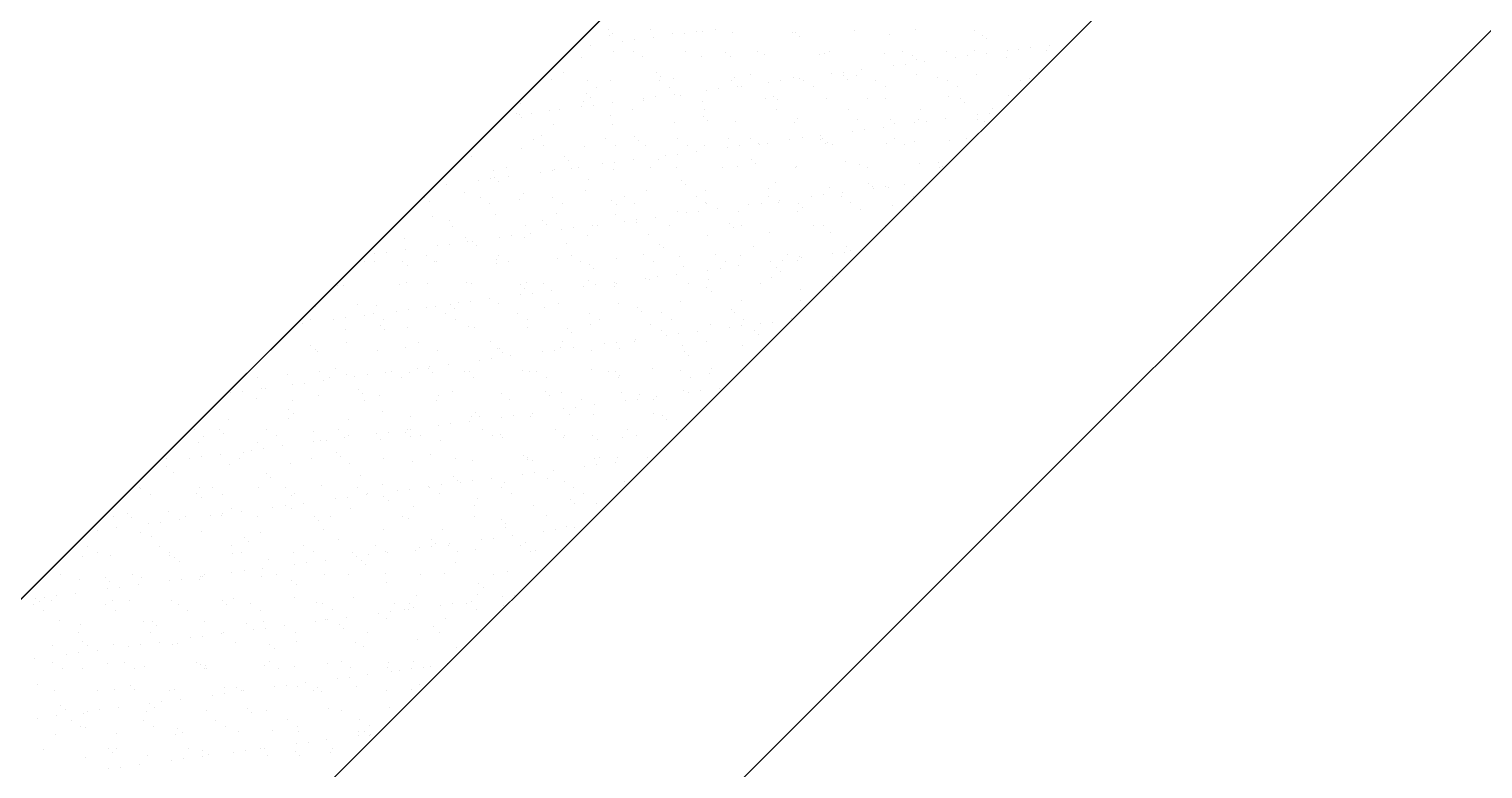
# Model space of a CAD drawing. Header units: millimetres. Extents: x 89805 to 1757503, y 48266 to 267832.
# Drawn here: x 950794 to 951421, y 156277 to 156596 of the extents above; entities that cross this region are included whole.
import ezdxf

# ---------------------------------------------------------------- set-up
doc = ezdxf.new("R2010")
doc.units = ezdxf.units.MM
doc.header["$LTSCALE"] = 1000
doc.layers.add('G-装饰造型轮廓线', color=3, linetype='Continuous')
doc.layers.add('WALL', color=111, linetype='Continuous')

msp = doc.modelspace()

# ---------------------------------------------------------------- linework, layer by layer
at = {"color": 8, "ltscale": 0.7}
for p, q in [((951044.06, 156596.09), (951044.06, 156596.09)), ((951062.01, 156596.2), (951062.01, 156596.2)), ((951082.13, 156595.1), (951082.13, 156595.1)), ((951084.66, 156595.21), (951084.66, 156595.21)), ((951090.26, 156596.17), (951090.26, 156596.17)), ((951150.18, 156595.52), (951150.18, 156595.52)), ((951176.36, 156595.86), (951176.36, 156595.86)), ((951201.94, 156595.73), (951201.94, 156595.73)), ((951036.42, 156589.09), (951036.42, 156589.09)), ((951044.4, 156593.37), (951044.4, 156593.37)), ((951045.9, 156594.4), (951045.9, 156594.4)), ((951050, 156590.87), (951050, 156590.87)), ((951055.21, 156591.56), (951055.21, 156591.56)), ((951063.34, 156592.63), (951063.34, 156592.63)), ((951071.41, 156594.34), (951071.41, 156594.34)), ((951076.92, 156594.42), (951076.92, 156594.42)), ((951097.59, 156594.67), (951097.59, 156594.67)), ((951123.17, 156594.55), (951123.17, 156594.55)), ((951124.67, 156594.86), (951124.67, 156594.86)), ((951126.52, 156593.18), (951126.52, 156593.18)), ((951165.28, 156593.98), (951165.28, 156593.98)), ((951205.29, 156593.64), (951205.29, 156593.64)), ((951207.14, 156591.95), (951207.14, 156591.95)), ((951234.07, 156589.21), (951234.07, 156589.21)), ((951032.35, 156584.11), (951032.35, 156584.11)), ((951046.05, 156586.48), (951046.05, 156586.48)), ((951054.6, 156586.43), (951054.6, 156586.43)), ((951058.52, 156584.45), (951058.52, 156584.45)), ((951077.2, 156586.53), (951077.2, 156586.53)), ((951084.1, 156584.32), (951084.1, 156584.32)), ((951094.61, 156586.09), (951094.61, 156586.09)), ((951096.46, 156584.4), (951096.46, 156584.4)), ((951108.34, 156586.59), (951108.34, 156586.59)), ((951111.11, 156585.3), (951111.11, 156585.3)), ((951135.22, 156585.2), (951135.22, 156585.2)), ((951137.29, 156585.63), (951137.29, 156585.63)), ((951139.48, 156586.65), (951139.48, 156586.65)), ((951162.87, 156585.51), (951162.87, 156585.51)), ((951170.62, 156586.7), (951170.62, 156586.7)), ((951175.23, 156584.86), (951175.23, 156584.86)), ((951177.08, 156583.17), (951177.08, 156583.17)), ((951189.88, 156586.48), (951189.88, 156586.48)), ((951193.81, 156583.92), (951193.81, 156583.92)), ((951199.02, 156584.6), (951199.02, 156584.6)), ((951201.76, 156586.76), (951201.76, 156586.76)), ((951207.15, 156585.67), (951207.15, 156585.67)), ((951215.84, 156583.98), (951215.84, 156583.98)), ((951216.05, 156586.81), (951216.05, 156586.81)), ((951220.73, 156587.46), (951220.73, 156587.46)), ((951225.94, 156588.14), (951225.94, 156588.14)), ((951232.9, 156586.82), (951232.9, 156586.82)), ((951024.54, 156577.65), (951024.54, 156577.65)), ((951064.55, 156577.31), (951064.55, 156577.31)), ((951105.16, 156576.43), (951105.16, 156576.43)), ((951139.98, 156576.83), (951139.98, 156576.83)), ((951145.18, 156577.51), (951145.18, 156577.51)), ((951150.81, 156576.25), (951150.81, 156576.25)), ((951153.31, 156578.58), (951153.31, 156578.58)), ((951166.89, 156580.37), (951166.89, 156580.37)), ((951172.1, 156581.06), (951172.1, 156581.06)), ((951176.99, 156576.59), (951176.99, 156576.59)), ((951180.23, 156582.13), (951180.23, 156582.13)), ((951202.57, 156576.47), (951202.57, 156576.47)), ((951229.58, 156577.44), (951229.58, 156577.44)), ((951019.45, 156574.22), (951019.45, 156574.22)), ((951034.73, 156573.79), (951034.73, 156573.79)), ((951038.95, 156571.11), (951038.95, 156571.11)), ((951045.03, 156574.1), (951045.03, 156574.1)), ((951065.87, 156573.85), (951065.87, 156573.85)), ((951066.4, 156575.62), (951066.4, 156575.62)), ((951070.09, 156571.16), (951070.09, 156571.16)), ((951072.04, 156575.07), (951072.04, 156575.07)), ((951091.35, 156570.43), (951091.35, 156570.43)), ((951097.02, 156573.91), (951097.02, 156573.91)), ((951098.22, 156575.4), (951098.22, 156575.4)), ((951099.48, 156571.5), (951099.48, 156571.5)), ((951101.23, 156571.22), (951101.23, 156571.22)), ((951113.06, 156573.28), (951113.06, 156573.28)), ((951118.26, 156573.97), (951118.26, 156573.97)), ((951123.8, 156575.28), (951123.8, 156575.28)), ((951126.39, 156575.04), (951126.39, 156575.04)), ((951128.16, 156573.96), (951128.16, 156573.96)), ((951132.37, 156571.28), (951132.37, 156571.28)), ((951145.17, 156576.08), (951145.17, 156576.08)), ((951147.01, 156574.39), (951147.01, 156574.39)), ((951159.3, 156574.02), (951159.3, 156574.02)), ((951163.52, 156571.33), (951163.52, 156571.33)), ((951185.78, 156575.2), (951185.78, 156575.2)), ((951190.44, 156574.08), (951190.44, 156574.08)), ((951194.66, 156571.39), (951194.66, 156571.39)), ((951221.58, 156574.13), (951221.58, 156574.13)), ((951225.79, 156574.85), (951225.79, 156574.85)), ((951005.97, 156563.87), (951005.97, 156563.87)), ((951032.98, 156564.84), (951032.98, 156564.84)), ((951034.49, 156568.53), (951034.49, 156568.53)), ((951036.33, 156566.84), (951036.33, 156566.84)), ((951045.64, 156564.41), (951045.64, 156564.41)), ((951059.15, 156565.18), (951059.15, 156565.18)), ((951059.22, 156566.2), (951059.22, 156566.2)), ((951064.43, 156566.88), (951064.43, 156566.88)), ((951072.56, 156567.95), (951072.56, 156567.95)), ((951075.1, 156567.65), (951075.1, 156567.65)), ((951084.73, 156565.06), (951084.73, 156565.06)), ((951086.14, 156569.74), (951086.14, 156569.74)), ((951111.74, 156566.03), (951111.74, 156566.03)), ((951115.11, 156567.31), (951115.11, 156567.31)), ((951116.95, 156565.62), (951116.95, 156565.62)), ((951137.92, 156566.36), (951137.92, 156566.36)), ((951155.71, 156566.42), (951155.71, 156566.42)), ((951163.5, 156566.24), (951163.5, 156566.24)), ((951190.51, 156567.21), (951190.51, 156567.21)), ((951195.73, 156566.08), (951195.73, 156566.08)), ((951197.57, 156564.39), (951197.57, 156564.39)), ((951216.68, 156567.55), (951216.68, 156567.55)), ((951004.43, 156559.76), (951004.43, 156559.76)), ((951005.39, 156559.11), (951005.39, 156559.11)), ((951006.27, 156558.07), (951006.27, 156558.07)), ((951010.59, 156559.79), (951010.59, 156559.79)), ((951018.72, 156560.86), (951018.72, 156560.86)), ((951022.99, 156561.38), (951022.99, 156561.38)), ((951032.31, 156562.65), (951032.31, 156562.65)), ((951037.51, 156563.34), (951037.51, 156563.34)), ((951045.03, 156558.87), (951045.03, 156558.87)), ((951054.13, 156561.44), (951054.13, 156561.44)), ((951085.05, 156558.53), (951085.05, 156558.53)), ((951085.27, 156561.49), (951085.27, 156561.49)), ((951116.41, 156561.55), (951116.41, 156561.55)), ((951125.65, 156557.65), (951125.65, 156557.65)), ((951147.55, 156561.61), (951147.55, 156561.61)), ((951178.7, 156561.66), (951178.7, 156561.66)), ((951189.45, 156557.45), (951189.45, 156557.45)), ((951203.03, 156559.24), (951203.03, 156559.24)), ((951208.24, 156559.92), (951208.24, 156559.92)), ((951209.84, 156561.72), (951209.84, 156561.72)), ((951020.08, 156554.95), (951020.08, 156554.95)), ((951045.66, 156554.83), (951045.66, 156554.83)), ((951072.67, 156555.8), (951072.67, 156555.8)), ((951086.89, 156556.84), (951086.89, 156556.84)), ((951098.85, 156556.14), (951098.85, 156556.14)), ((951124.43, 156556.01), (951124.43, 156556.01)), ((951149.2, 156552.15), (951149.2, 156552.15)), ((951151.44, 156556.99), (951151.44, 156556.99)), ((951154.4, 156552.84), (951154.4, 156552.84)), ((951162.53, 156553.91), (951162.53, 156553.91)), ((951165.67, 156557.3), (951165.67, 156557.3)), ((951167.51, 156555.61), (951167.51, 156555.61)), ((951176.11, 156555.69), (951176.11, 156555.69)), ((951177.62, 156557.32), (951177.62, 156557.32)), ((951181.32, 156556.38), (951181.32, 156556.38)), ((951203.2, 156557.2), (951203.2, 156557.2)), ((951206.27, 156556.42), (951206.27, 156556.42)), ((951011.67, 156548.7), (951011.67, 156548.7)), ((951014.97, 156550.1), (951014.97, 156550.1)), ((951015.88, 156546.01), (951015.88, 156546.01)), ((951033.61, 156545.58), (951033.61, 156545.58)), ((951042.81, 156548.75), (951042.81, 156548.75)), ((951047.03, 156546.07), (951047.03, 156546.07)), ((951054.99, 156549.75), (951054.99, 156549.75)), ((951056.83, 156548.06), (951056.83, 156548.06)), ((951059.78, 156545.91), (951059.78, 156545.91)), ((951073.95, 156548.81), (951073.95, 156548.81)), ((951078.17, 156546.12), (951078.17, 156546.12)), ((951085.36, 156545.79), (951085.36, 156545.79)), ((951095.36, 156545.06), (951095.36, 156545.06)), ((951095.59, 156548.87), (951095.59, 156548.87)), ((951100.57, 156545.75), (951100.57, 156545.75)), ((951105.09, 156548.87), (951105.09, 156548.87)), ((951108.7, 156546.82), (951108.7, 156546.82)), ((951109.31, 156546.18), (951109.31, 156546.18)), ((951112.37, 156546.76), (951112.37, 156546.76)), ((951122.28, 156548.61), (951122.28, 156548.61)), ((951127.48, 156549.29), (951127.48, 156549.29)), ((951135.61, 156550.36), (951135.61, 156550.36)), ((951135.61, 156548.52), (951135.61, 156548.52)), ((951136.23, 156548.92), (951136.23, 156548.92)), ((951137.45, 156546.84), (951137.45, 156546.84)), ((951138.55, 156547.09), (951138.55, 156547.09)), ((951140.45, 156546.24), (951140.45, 156546.24)), ((951164.13, 156546.97), (951164.13, 156546.97)), ((951167.37, 156548.98), (951167.37, 156548.98)), ((951171.59, 156546.29), (951171.59, 156546.29)), ((951176.21, 156547.64), (951176.21, 156547.64)), ((951191.14, 156547.94), (951191.14, 156547.94)), ((951198.52, 156549.04), (951198.52, 156549.04)), ((950984.91, 156541.32), (950984.91, 156541.32)), ((951006.6, 156544.6), (951006.6, 156544.6)), ((951024.93, 156540.98), (951024.93, 156540.98)), ((951026.77, 156539.29), (951026.77, 156539.29)), ((951046.73, 156538.66), (951046.73, 156538.66)), ((951054.86, 156539.73), (951054.86, 156539.73)), ((951065.53, 156540.09), (951065.53, 156540.09)), ((951068.44, 156541.52), (951068.44, 156541.52)), ((951073.65, 156542.2), (951073.65, 156542.2)), ((951081.78, 156543.27), (951081.78, 156543.27)), ((951105.54, 156539.75), (951105.54, 156539.75)), ((951146.15, 156538.86), (951146.15, 156538.86)), ((950994.54, 156535.35), (950994.54, 156535.35)), ((950999.92, 156536.28), (950999.92, 156536.28)), ((951001.03, 156532.64), (951001.03, 156532.64)), ((951014.61, 156534.43), (951014.61, 156534.43)), ((951019.81, 156535.12), (951019.81, 156535.12)), ((951020.71, 156535.68), (951020.71, 156535.68)), ((951027.94, 156536.19), (951027.94, 156536.19)), ((951031.07, 156536.34), (951031.07, 156536.34)), ((951041.53, 156537.98), (951041.53, 156537.98)), ((951046.29, 156535.56), (951046.29, 156535.56)), ((951062.21, 156536.39), (951062.21, 156536.39)), ((951073.3, 156536.53), (951073.3, 156536.53)), ((951093.35, 156536.45), (951093.35, 156536.45)), ((951099.48, 156536.87), (951099.48, 156536.87)), ((951107.39, 156538.06), (951107.39, 156538.06)), ((951124.49, 156536.51), (951124.49, 156536.51)), ((951125.06, 156536.75), (951125.06, 156536.75)), ((951152.07, 156537.72), (951152.07, 156537.72)), ((951155.63, 156536.56), (951155.63, 156536.56)), ((951178.25, 156538.05), (951178.25, 156538.05)), ((951186.16, 156538.52), (951186.16, 156538.52)), ((951186.77, 156536.62), (951186.77, 156536.62)), ((951188.01, 156536.83), (951188.01, 156536.83)), ((950974.11, 156529.1), (950974.11, 156529.1)), ((950987.69, 156530.89), (950987.69, 156530.89)), ((950992.9, 156531.57), (950992.9, 156531.57)), ((950994.86, 156532.2), (950994.86, 156532.2)), ((950996.71, 156530.51), (950996.71, 156530.51)), ((951034.24, 156526.31), (951034.24, 156526.31)), ((951035.47, 156531.31), (951035.47, 156531.31)), ((951060.41, 156526.64), (951060.41, 156526.64)), ((951075.48, 156530.97), (951075.48, 156530.97)), ((951077.33, 156529.28), (951077.33, 156529.28)), ((951085.99, 156526.52), (951085.99, 156526.52)), ((951113, 156527.49), (951113, 156527.49)), ((951116.09, 156530.09), (951116.09, 156530.09)), ((951139.18, 156527.83), (951139.18, 156527.83)), ((951156.1, 156529.74), (951156.1, 156529.74)), ((951157.95, 156528.05), (951157.95, 156528.05)), ((951158.42, 156527.47), (951158.42, 156527.47)), ((951163.62, 156528.16), (951163.62, 156528.16)), ((951164.76, 156527.7), (951164.76, 156527.7)), ((951171.75, 156529.23), (951171.75, 156529.23)), ((950961.68, 156520.86), (950961.68, 156520.86)), ((950964.8, 156523.42), (950964.8, 156523.42)), ((950966.65, 156521.73), (950966.65, 156521.73)), ((950981.65, 156525.46), (950981.65, 156525.46)), ((950988.6, 156523.6), (950988.6, 156523.6)), ((950992.82, 156520.91), (950992.82, 156520.91)), ((951005.41, 156522.54), (951005.41, 156522.54)), ((951007.23, 156525.33), (951007.23, 156525.33)), ((951019.74, 156523.65), (951019.74, 156523.65)), ((951023.96, 156520.97), (951023.96, 156520.97)), ((951045.42, 156522.19), (951045.42, 156522.19)), ((951047.27, 156520.51), (951047.27, 156520.51)), ((951050.89, 156523.71), (951050.89, 156523.71)), ((951055.1, 156521.02), (951055.1, 156521.02)), ((951082.03, 156523.77), (951082.03, 156523.77)), ((951086.03, 156521.31), (951086.03, 156521.31)), ((951086.24, 156521.08), (951086.24, 156521.08)), ((951104.58, 156520.38), (951104.58, 156520.38)), ((951109.79, 156521.07), (951109.79, 156521.07)), ((951113.17, 156523.82), (951113.17, 156523.82)), ((951117.38, 156521.14), (951117.38, 156521.14)), ((951117.92, 156522.14), (951117.92, 156522.14)), ((951126.04, 156520.97), (951126.04, 156520.97)), ((951131.5, 156523.93), (951131.5, 156523.93)), ((951136.7, 156524.61), (951136.7, 156524.61)), ((951144.31, 156523.88), (951144.31, 156523.88)), ((951144.83, 156525.68), (951144.83, 156525.68)), ((951148.53, 156521.19), (951148.53, 156521.19)), ((951166.65, 156520.08), (951166.65, 156520.08)), ((951175.45, 156523.94), (951175.45, 156523.94)), ((950968.16, 156515.11), (950968.16, 156515.11)), ((950975.35, 156513.76), (950975.35, 156513.76)), ((950995.17, 156516.08), (950995.17, 156516.08)), ((951021.34, 156516.42), (951021.34, 156516.42)), ((951046.92, 156516.29), (951046.92, 156516.29)), ((951055.95, 156513.98), (951055.95, 156513.98)), ((951064.08, 156515.05), (951064.08, 156515.05)), ((951073.93, 156517.27), (951073.93, 156517.27)), ((951077.66, 156516.84), (951077.66, 156516.84)), ((951082.87, 156517.53), (951082.87, 156517.53)), ((951091, 156518.6), (951091, 156518.6)), ((951100.11, 156517.6), (951100.11, 156517.6)), ((951125.69, 156517.48), (951125.69, 156517.48)), ((951127.88, 156519.28), (951127.88, 156519.28)), ((951152.7, 156518.45), (951152.7, 156518.45)), ((950976.86, 156511.18), (950976.86, 156511.18)), ((951008, 156511.24), (951008, 156511.24)), ((951010.25, 156507.97), (951010.25, 156507.97)), ((951015.36, 156513.42), (951015.36, 156513.42)), ((951017.2, 156511.73), (951017.2, 156511.73)), ((951023.83, 156509.75), (951023.83, 156509.75)), ((951029.03, 156510.44), (951029.03, 156510.44)), ((951037.16, 156511.51), (951037.16, 156511.51)), ((951039.14, 156511.3), (951039.14, 156511.3)), ((951050.75, 156513.3), (951050.75, 156513.3)), ((951055.97, 156512.53), (951055.97, 156512.53)), ((951061.04, 156507.37), (951061.04, 156507.37)), ((951070.28, 156511.35), (951070.28, 156511.35)), ((951086.62, 156507.25), (951086.62, 156507.25)), ((951095.98, 156512.19), (951095.98, 156512.19)), ((951097.82, 156510.5), (951097.82, 156510.5)), ((951101.42, 156511.41), (951101.42, 156511.41)), ((951113.63, 156508.22), (951113.63, 156508.22)), ((951132.57, 156511.47), (951132.57, 156511.47)), ((951136.58, 156511.31), (951136.58, 156511.31)), ((951139.81, 156508.56), (951139.81, 156508.56)), ((951163.71, 156511.52), (951163.71, 156511.52)), ((950956.1, 156505.86), (950956.1, 156505.86)), ((950969.99, 156502.67), (950969.99, 156502.67)), ((950975.2, 156503.35), (950975.2, 156503.35)), ((950982.28, 156506.19), (950982.28, 156506.19)), ((950983.33, 156504.42), (950983.33, 156504.42)), ((950985.3, 156504.64), (950985.3, 156504.64)), ((950987.14, 156502.95), (950987.14, 156502.95)), ((950996.91, 156506.21), (950996.91, 156506.21)), ((951002.12, 156506.9), (951002.12, 156506.9)), ((951007.86, 156506.07), (951007.86, 156506.07)), ((951025.9, 156503.76), (951025.9, 156503.76)), ((951034.87, 156507.04), (951034.87, 156507.04)), ((951065.92, 156503.41), (951065.92, 156503.41)), ((951067.76, 156501.72), (951067.76, 156501.72)), ((951106.52, 156502.53), (951106.52, 156502.53)), ((951146.54, 156502.19), (951146.54, 156502.19)), ((950938.61, 156495.76), (950938.61, 156495.76)), ((950943.08, 156499.12), (950943.08, 156499.12)), ((950943.21, 156495.96), (950943.21, 156495.96)), ((950948.28, 156499.81), (950948.28, 156499.81)), ((950955.24, 156495.86), (950955.24, 156495.86)), ((950956.41, 156500.88), (950956.41, 156500.88)), ((950965.54, 156498.5), (950965.54, 156498.5)), ((950968.79, 156495.84), (950968.79, 156495.84)), ((950969.75, 156495.81), (950969.75, 156495.81)), ((950995.8, 156496.81), (950995.8, 156496.81)), ((950995.84, 156494.98), (950995.84, 156494.98)), ((950996.68, 156498.56), (950996.68, 156498.56)), ((951000.9, 156495.87), (951000.9, 156495.87)), ((951021.97, 156497.15), (951021.97, 156497.15)), ((951027.82, 156498.61), (951027.82, 156498.61)), ((951032.04, 156495.93), (951032.04, 156495.93)), ((951047.55, 156497.02), (951047.55, 156497.02)), ((951058.96, 156498.67), (951058.96, 156498.67)), ((951063.18, 156495.98), (951063.18, 156495.98)), ((951074.56, 156498), (951074.56, 156498)), ((951090.1, 156498.73), (951090.1, 156498.73)), ((951094.32, 156496.04), (951094.32, 156496.04)), ((951100.74, 156498.33), (951100.74, 156498.33)), ((951113.8, 156495.71), (951113.8, 156495.71)), ((951119.01, 156496.39), (951119.01, 156496.39)), ((951121.24, 156498.78), (951121.24, 156498.78)), ((951125.46, 156496.1), (951125.46, 156496.1)), ((951126.32, 156498.21), (951126.32, 156498.21)), ((951127.14, 156497.46), (951127.14, 156497.46)), ((951140.72, 156499.25), (951140.72, 156499.25)), ((951145.92, 156499.94), (951145.92, 156499.94)), ((951148.38, 156500.5), (951148.38, 156500.5)), ((950957.08, 156494.18), (950957.08, 156494.18)), ((951035.86, 156494.64), (951035.86, 156494.64)), ((951037.7, 156492.95), (951037.7, 156492.95)), ((951059.97, 156488.62), (951059.97, 156488.62)), ((951065.17, 156489.31), (951065.17, 156489.31)), ((951073.3, 156490.38), (951073.3, 156490.38)), ((951076.46, 156493.75), (951076.46, 156493.75)), ((951086.88, 156492.16), (951086.88, 156492.16)), ((951092.09, 156492.85), (951092.09, 156492.85)), ((951100.22, 156493.92), (951100.22, 156493.92)), ((951114.26, 156488.96), (951114.26, 156488.96)), ((951116.48, 156493.41), (951116.48, 156493.41)), ((951118.32, 156491.72), (951118.32, 156491.72)), ((951140.44, 156489.29), (951140.44, 156489.29)), ((950927.02, 156485.4), (950927.02, 156485.4)), ((950929.72, 156485.61), (950929.72, 156485.61)), ((950953.79, 156486.09), (950953.79, 156486.09)), ((950956.73, 156486.59), (950956.73, 156486.59)), ((950965.78, 156486.2), (950965.78, 156486.2)), ((950982.91, 156486.92), (950982.91, 156486.92)), ((950984.94, 156486.14), (950984.94, 156486.14)), ((951005.8, 156485.86), (951005.8, 156485.86)), ((951007.64, 156484.17), (951007.64, 156484.17)), ((951008.49, 156486.8), (951008.49, 156486.8)), ((951011.34, 156482.22), (951011.34, 156482.22)), ((951016.08, 156486.2), (951016.08, 156486.2)), ((951019.47, 156483.29), (951019.47, 156483.29)), ((951033.05, 156485.08), (951033.05, 156485.08)), ((951035.5, 156487.77), (951035.5, 156487.77)), ((951038.25, 156485.76), (951038.25, 156485.76)), ((951046.38, 156486.83), (951046.38, 156486.83)), ((951046.4, 156484.98), (951046.4, 156484.98)), ((951047.22, 156486.26), (951047.22, 156486.26)), ((951061.67, 156488.11), (951061.67, 156488.11)), ((951078.36, 156486.31), (951078.36, 156486.31)), ((951086.41, 156484.63), (951086.41, 156484.63)), ((951087.25, 156487.98), (951087.25, 156487.98)), ((951088.26, 156482.94), (951088.26, 156482.94)), ((951109.5, 156486.37), (951109.5, 156486.37)), ((951127.02, 156483.75), (951127.02, 156483.75)), ((950917.66, 156476.36), (950917.66, 156476.36)), ((950935.72, 156477.43), (950935.72, 156477.43)), ((950943.84, 156476.69), (950943.84, 156476.69)), ((950965.63, 156476.2), (950965.63, 156476.2)), ((950969.42, 156476.57), (950969.42, 156476.57)), ((950975.73, 156477.08), (950975.73, 156477.08)), ((950979.21, 156477.99), (950979.21, 156477.99)), ((950984.42, 156478.67), (950984.42, 156478.67)), ((950992.55, 156479.74), (950992.55, 156479.74)), ((950996.43, 156477.54), (950996.43, 156477.54)), ((951006.13, 156481.53), (951006.13, 156481.53)), ((951016.34, 156476.2), (951016.34, 156476.2)), ((951022.6, 156477.88), (951022.6, 156477.88)), ((951048.18, 156477.76), (951048.18, 156477.76)), ((951075.19, 156478.73), (951075.19, 156478.73)), ((951101.37, 156479.06), (951101.37, 156479.06)), ((951126.95, 156478.94), (951126.95, 156478.94)), ((950915.55, 156470.66), (950915.55, 156470.66)), ((950925.38, 156470.9), (950925.38, 156470.9)), ((950930.58, 156471.59), (950930.58, 156471.59)), ((950938.71, 156472.66), (950938.71, 156472.66)), ((950942.47, 156473.4), (950942.47, 156473.4)), ((950946.69, 156470.72), (950946.69, 156470.72)), ((950952.3, 156474.44), (950952.3, 156474.44)), ((950957.5, 156475.13), (950957.5, 156475.13)), ((950973.61, 156473.46), (950973.61, 156473.46)), ((950977.58, 156475.39), (950977.58, 156475.39)), ((950977.83, 156470.77), (950977.83, 156470.77)), ((951004.75, 156473.52), (951004.75, 156473.52)), ((951008.97, 156470.83), (951008.97, 156470.83)), ((951035.9, 156473.57), (951035.9, 156473.57)), ((951040.11, 156470.89), (951040.11, 156470.89)), ((951056.35, 156475.85), (951056.35, 156475.85)), ((951058.2, 156474.17), (951058.2, 156474.17)), ((951067.04, 156473.63), (951067.04, 156473.63)), ((951071.25, 156470.94), (951071.25, 156470.94)), ((951096.96, 156474.97), (951096.96, 156474.97)), ((951098.18, 156473.69), (951098.18, 156473.69)), ((951102.4, 156471), (951102.4, 156471)), ((951114.89, 156469.69), (951114.89, 156469.69)), ((951123.02, 156471.03), (951123.02, 156471.03)), ((950911.79, 156469.11), (950911.79, 156469.11)), ((950930.35, 156466.35), (950930.35, 156466.35)), ((950945.67, 156468.31), (950945.67, 156468.31)), ((950947.52, 156466.62), (950947.52, 156466.62)), ((950957.36, 156467.32), (950957.36, 156467.32)), ((950983.54, 156467.65), (950983.54, 156467.65)), ((950986.28, 156467.42), (950986.28, 156467.42)), ((951009.12, 156467.53), (951009.12, 156467.53)), ((951026.29, 156467.08), (951026.29, 156467.08)), ((951028.14, 156465.39), (951028.14, 156465.39)), ((951036.13, 156468.5), (951036.13, 156468.5)), ((951062.3, 156468.84), (951062.3, 156468.84)), ((951066.9, 156466.19), (951066.9, 156466.19)), ((951069.19, 156463.94), (951069.19, 156463.94)), ((951074.39, 156464.63), (951074.39, 156464.63)), ((951082.52, 156465.7), (951082.52, 156465.7)), ((951087.88, 156468.71), (951087.88, 156468.71)), ((951096.1, 156467.49), (951096.1, 156467.49)), ((951101.31, 156468.17), (951101.31, 156468.17)), ((951106.91, 156465.85), (951106.91, 156465.85)), ((951108.75, 156464.16), (951108.75, 156464.16)), ((951109.44, 156469.24), (951109.44, 156469.24)), ((950915.61, 156459.53), (950915.61, 156459.53)), ((950917.46, 156457.84), (950917.46, 156457.84)), ((950918.29, 156457.09), (950918.29, 156457.09)), ((950930.73, 156460.99), (950930.73, 156460.99)), ((950944.47, 156457.43), (950944.47, 156457.43)), ((950956.22, 156458.64), (950956.22, 156458.64)), ((950961.87, 156461.05), (950961.87, 156461.05)), ((950970.05, 156457.3), (950970.05, 156457.3)), ((950993.01, 156461.1), (950993.01, 156461.1)), ((950996.23, 156458.3), (950996.23, 156458.3)), ((950997.06, 156458.28), (950997.06, 156458.28)), ((951020.56, 156457.54), (951020.56, 156457.54)), ((951023.23, 156458.61), (951023.23, 156458.61)), ((951024.15, 156461.16), (951024.15, 156461.16)), ((951028.69, 156458.61), (951028.69, 156458.61)), ((951036.84, 156457.42), (951036.84, 156457.42)), ((951042.27, 156460.4), (951042.27, 156460.4)), ((951047.47, 156461.08), (951047.47, 156461.08)), ((951048.81, 156458.49), (951048.81, 156458.49)), ((951055.29, 156461.21), (951055.29, 156461.21)), ((951055.6, 156462.15), (951055.6, 156462.15)), ((951075.82, 156459.46), (951075.82, 156459.46)), ((951076.85, 156457.07), (951076.85, 156457.07)), ((951086.44, 156461.27), (951086.44, 156461.27)), ((951102, 156459.79), (951102, 156459.79)), ((950974.85, 156451.52), (950974.85, 156451.52)), ((950988.43, 156453.31), (950988.43, 156453.31)), ((950993.64, 156454), (950993.64, 156454)), ((950998.07, 156456.61), (950998.07, 156456.61)), ((951001.77, 156455.07), (951001.77, 156455.07)), ((951015.35, 156456.85), (951015.35, 156456.85)), ((951078.69, 156455.38), (951078.69, 156455.38)), ((950892.48, 156445.56), (950892.48, 156445.56)), ((950905.4, 156447.2), (950905.4, 156447.2)), ((950919.41, 156448.31), (950919.41, 156448.31)), ((950923.62, 156445.62), (950923.62, 156445.62)), ((950926.16, 156449.87), (950926.16, 156449.87)), ((950930.98, 156447.08), (950930.98, 156447.08)), ((950934.6, 156446.22), (950934.6, 156446.22)), ((950939.8, 156446.91), (950939.8, 156446.91)), ((950947.93, 156447.98), (950947.93, 156447.98)), ((950950.55, 156448.36), (950950.55, 156448.36)), ((950954.77, 156445.68), (950954.77, 156445.68)), ((950957.99, 156448.05), (950957.99, 156448.05)), ((950961.52, 156449.77), (950961.52, 156449.77)), ((950966.17, 156449.52), (950966.17, 156449.52)), ((950966.72, 156450.45), (950966.72, 156450.45)), ((950968.01, 156447.84), (950968.01, 156447.84)), ((950981.69, 156448.42), (950981.69, 156448.42)), ((950984.17, 156448.38), (950984.17, 156448.38)), ((950985.91, 156445.73), (950985.91, 156445.73)), ((951006.77, 156448.64), (951006.77, 156448.64)), ((951009.75, 156448.26), (951009.75, 156448.26)), ((951012.83, 156448.48), (951012.83, 156448.48)), ((951017.05, 156445.79), (951017.05, 156445.79)), ((951036.76, 156449.23), (951036.76, 156449.23)), ((951043.97, 156448.53), (951043.97, 156448.53)), ((951046.79, 156448.3), (951046.79, 156448.3)), ((951048.19, 156445.85), (951048.19, 156445.85)), ((951048.63, 156446.61), (951048.63, 156446.61)), ((951062.93, 156449.57), (951062.93, 156449.57)), ((951075.11, 156448.59), (951075.11, 156448.59)), ((951079.33, 156445.9), (951079.33, 156445.9)), ((951087.39, 156447.41), (951087.39, 156447.41)), ((951088.51, 156449.45), (951088.51, 156449.45)), ((950880.76, 156439.14), (950880.76, 156439.14)), ((950885.97, 156439.82), (950885.97, 156439.82)), ((950894.1, 156440.89), (950894.1, 156440.89)), ((950896.09, 156441.09), (950896.09, 156441.09)), ((950907.68, 156442.68), (950907.68, 156442.68)), ((950912.88, 156443.36), (950912.88, 156443.36)), ((950921.01, 156444.43), (950921.01, 156444.43)), ((950936.11, 156440.75), (950936.11, 156440.75)), ((950937.95, 156439.06), (950937.95, 156439.06)), ((950976.71, 156439.86), (950976.71, 156439.86)), ((950997.69, 156439.01), (950997.69, 156439.01)), ((951016.73, 156439.52), (951016.73, 156439.52)), ((951023.86, 156439.34), (951023.86, 156439.34)), ((951049.44, 156439.22), (951049.44, 156439.22)), ((951057.33, 156438.64), (951057.33, 156438.64)), ((951076.45, 156440.19), (951076.45, 156440.19)), ((951078.41, 156439.26), (951078.41, 156439.26)), ((951083.61, 156439.95), (951083.61, 156439.95)), ((951091.74, 156441.02), (951091.74, 156441.02)), ((950876.52, 156435.83), (950876.52, 156435.83)), ((950891.91, 156436.85), (950891.91, 156436.85)), ((950906.05, 156431.97), (950906.05, 156431.97)), ((950907.66, 156435.89), (950907.66, 156435.89)), ((950918.92, 156437.82), (950918.92, 156437.82)), ((950938.8, 156435.95), (950938.8, 156435.95)), ((950945.1, 156438.16), (950945.1, 156438.16)), ((950969.95, 156436), (950969.95, 156436)), ((950970.68, 156438.04), (950970.68, 156438.04)), ((951001.09, 156436.06), (951001.09, 156436.06)), ((951018.57, 156437.83), (951018.57, 156437.83)), ((951024.57, 156432.18), (951024.57, 156432.18)), ((951029.78, 156432.86), (951029.78, 156432.86)), ((951032.23, 156436.12), (951032.23, 156436.12)), ((951037.91, 156433.93), (951037.91, 156433.93)), ((951051.49, 156435.72), (951051.49, 156435.72)), ((951056.69, 156436.41), (951056.69, 156436.41)), ((951063.37, 156436.17), (951063.37, 156436.17)), ((951064.82, 156437.48), (951064.82, 156437.48)), ((950879.85, 156427.6), (950879.85, 156427.6)), ((950906.03, 156427.93), (950906.03, 156427.93)), ((950907.89, 156430.28), (950907.89, 156430.28)), ((950931.61, 156427.81), (950931.61, 156427.81)), ((950946.65, 156431.09), (950946.65, 156431.09)), ((950958.62, 156428.78), (950958.62, 156428.78)), ((950975.94, 156425.77), (950975.94, 156425.77)), ((950984.07, 156426.84), (950984.07, 156426.84)), ((950984.8, 156429.12), (950984.8, 156429.12)), ((950986.67, 156430.74), (950986.67, 156430.74)), ((950988.51, 156429.05), (950988.51, 156429.05)), ((950997.65, 156428.63), (950997.65, 156428.63)), ((951002.86, 156429.32), (951002.86, 156429.32)), ((951010.38, 156428.99), (951010.38, 156428.99)), ((951010.99, 156430.39), (951010.99, 156430.39)), ((951027.27, 156429.86), (951027.27, 156429.86)), ((951037.39, 156429.97), (951037.39, 156429.97)), ((951063.56, 156430.3), (951063.56, 156430.3)), ((951067.28, 156429.52), (951067.28, 156429.52)), ((951069.13, 156427.83), (951069.13, 156427.83)), ((950865.2, 156423.15), (950865.2, 156423.15)), ((950869.42, 156420.46), (950869.42, 156420.46)), ((950875.99, 156423.19), (950875.99, 156423.19)), ((950877.83, 156421.51), (950877.83, 156421.51)), ((950896.34, 156423.21), (950896.34, 156423.21)), ((950900.56, 156420.52), (950900.56, 156420.52)), ((950916.59, 156422.31), (950916.59, 156422.31)), ((950927.48, 156423.26), (950927.48, 156423.26)), ((950930.23, 156419.76), (950930.23, 156419.76)), ((950931.7, 156420.58), (950931.7, 156420.58)), ((950943.82, 156421.55), (950943.82, 156421.55)), ((950949.02, 156422.23), (950949.02, 156422.23)), ((950956.6, 156421.97), (950956.6, 156421.97)), ((950957.15, 156423.3), (950957.15, 156423.3)), ((950958.45, 156420.28), (950958.45, 156420.28)), ((950958.62, 156423.32), (950958.62, 156423.32)), ((950962.84, 156420.63), (950962.84, 156420.63)), ((950970.74, 156425.09), (950970.74, 156425.09)), ((950989.77, 156423.38), (950989.77, 156423.38)), ((950993.98, 156420.69), (950993.98, 156420.69)), ((950997.21, 156421.08), (950997.21, 156421.08)), ((950998.32, 156419.74), (950998.32, 156419.74)), ((951020.91, 156423.43), (951020.91, 156423.43)), ((951024.49, 156420.07), (951024.49, 156420.07)), ((951025.12, 156420.75), (951025.12, 156420.75)), ((951037.22, 156420.74), (951037.22, 156420.74)), ((951050.07, 156419.95), (951050.07, 156419.95)), ((951052.05, 156423.49), (951052.05, 156423.49)), ((951056.27, 156420.8), (951056.27, 156420.8)), ((950866.96, 156417.71), (950866.96, 156417.71)), ((950886.53, 156413.53), (950886.53, 156413.53)), ((950889.98, 156414.46), (950889.98, 156414.46)), ((950892.54, 156417.58), (950892.54, 156417.58)), ((950895.19, 156415.14), (950895.19, 156415.14)), ((950903.32, 156416.21), (950903.32, 156416.21)), ((950916.9, 156418), (950916.9, 156418)), ((950919.55, 156418.56), (950919.55, 156418.56)), ((950922.1, 156418.69), (950922.1, 156418.69)), ((950926.54, 156413.19), (950926.54, 156413.19)), ((950945.73, 156418.89), (950945.73, 156418.89)), ((950971.31, 156418.77), (950971.31, 156418.77)), ((951039.07, 156419.05), (951039.07, 156419.05)), ((950849.48, 156409.13), (950849.48, 156409.13)), ((950853.46, 156410.74), (950853.46, 156410.74)), ((950853.47, 156407.36), (950853.47, 156407.36)), ((950863.06, 156410.91), (950863.06, 156410.91)), ((950868.27, 156411.6), (950868.27, 156411.6)), ((950876.4, 156412.67), (950876.4, 156412.67)), ((950880.48, 156408.33), (950880.48, 156408.33)), ((950884.6, 156410.79), (950884.6, 156410.79)), ((950906.66, 156408.66), (950906.66, 156408.66)), ((950915.74, 156410.85), (950915.74, 156410.85)), ((950928.39, 156411.5), (950928.39, 156411.5)), ((950932.24, 156408.54), (950932.24, 156408.54)), ((950946.88, 156410.91), (950946.88, 156410.91)), ((950959.25, 156409.51), (950959.25, 156409.51)), ((950967.15, 156412.31), (950967.15, 156412.31)), ((950978.02, 156410.96), (950978.02, 156410.96)), ((950985.43, 156409.85), (950985.43, 156409.85)), ((951007.16, 156411.96), (951007.16, 156411.96)), ((951009.01, 156410.27), (951009.01, 156410.27)), ((951009.16, 156411.02), (951009.16, 156411.02)), ((951011.01, 156409.73), (951011.01, 156409.73)), ((951033.79, 156407.5), (951033.79, 156407.5)), ((951038.02, 156410.7), (951038.02, 156410.7)), ((951039, 156408.18), (951039, 156408.18)), ((951040.31, 156411.08), (951040.31, 156411.08)), ((951047.13, 156409.25), (951047.13, 156409.25)), ((951047.77, 156411.08), (951047.77, 156411.08)), ((951060.71, 156411.04), (951060.71, 156411.04)), ((950856.47, 156404.76), (950856.47, 156404.76)), ((950896.48, 156404.41), (950896.48, 156404.41)), ((950898.33, 156402.72), (950898.33, 156402.72)), ((950937.09, 156403.53), (950937.09, 156403.53)), ((950977.1, 156403.18), (950977.1, 156403.18)), ((950978.94, 156401.5), (950978.94, 156401.5)), ((950985.16, 156401.1), (950985.16, 156401.1)), ((950993.29, 156402.17), (950993.29, 156402.17)), ((951006.87, 156403.96), (951006.87, 156403.96)), ((951012.08, 156404.64), (951012.08, 156404.64)), ((951017.71, 156402.3), (951017.71, 156402.3)), ((951020.21, 156405.71), (951020.21, 156405.71)), ((951025.12, 156400.81), (951025.12, 156400.81)), ((951050.7, 156400.68), (951050.7, 156400.68)), ((950841.42, 156398.1), (950841.42, 156398.1)), ((950842.14, 156398.05), (950842.14, 156398.05)), ((950846.35, 156395.37), (950846.35, 156395.37)), ((950866.42, 156395.64), (950866.42, 156395.64)), ((950867.59, 156398.44), (950867.59, 156398.44)), ((950873.28, 156398.11), (950873.28, 156398.11)), ((950877.49, 156395.42), (950877.49, 156395.42)), ((950893.17, 156398.31), (950893.17, 156398.31)), ((950904.42, 156398.17), (950904.42, 156398.17)), ((950907.03, 156394.75), (950907.03, 156394.75)), ((950908.63, 156395.48), (950908.63, 156395.48)), ((950920.18, 156399.29), (950920.18, 156399.29)), ((950935.56, 156398.22), (950935.56, 156398.22)), ((950939.45, 156395.08), (950939.45, 156395.08)), ((950939.78, 156395.54), (950939.78, 156395.54)), ((950946.36, 156399.62), (950946.36, 156399.62)), ((950947.04, 156394.41), (950947.04, 156394.41)), ((950953.04, 156396.87), (950953.04, 156396.87)), ((950958.24, 156397.55), (950958.24, 156397.55)), ((950966.37, 156398.62), (950966.37, 156398.62)), ((950966.7, 156398.28), (950966.7, 156398.28)), ((950970.92, 156395.59), (950970.92, 156395.59)), ((950971.94, 156399.5), (950971.94, 156399.5)), ((950979.96, 156400.41), (950979.96, 156400.41)), ((950997.84, 156398.34), (950997.84, 156398.34)), ((950998.95, 156400.47), (950998.95, 156400.47)), ((951002.06, 156395.65), (951002.06, 156395.65)), ((951028.98, 156398.39), (951028.98, 156398.39)), ((951033.2, 156395.71), (951033.2, 156395.71)), ((950854.1, 156388.09), (950854.1, 156388.09)), ((950868.26, 156393.95), (950868.26, 156393.95)), ((950881.11, 156389.06), (950881.11, 156389.06)), ((950899.2, 156389.78), (950899.2, 156389.78)), ((950904.41, 156390.47), (950904.41, 156390.47)), ((950907.29, 156389.4), (950907.29, 156389.4)), ((950912.54, 156391.54), (950912.54, 156391.54)), ((950926.12, 156393.32), (950926.12, 156393.32)), ((950931.32, 156394.01), (950931.32, 156394.01)), ((950932.87, 156389.27), (950932.87, 156389.27)), ((950948.88, 156392.72), (950948.88, 156392.72)), ((950959.88, 156390.25), (950959.88, 156390.25)), ((950986.06, 156390.58), (950986.06, 156390.58)), ((950987.64, 156393.52), (950987.64, 156393.52)), ((951011.64, 156390.46), (951011.64, 156390.46)), ((951027.66, 156393.18), (951027.66, 156393.18)), ((951029.5, 156391.49), (951029.5, 156391.49)), ((951038.65, 156391.43), (951038.65, 156391.43)), ((950830.39, 156385.64), (950830.39, 156385.64)), ((950836.36, 156386.86), (950836.36, 156386.86)), ((950838.2, 156385.17), (950838.2, 156385.17)), ((950845.37, 156382.69), (950845.37, 156382.69)), ((950850.57, 156383.38), (950850.57, 156383.38)), ((950858.7, 156384.45), (950858.7, 156384.45)), ((950861.53, 156385.7), (950861.53, 156385.7)), ((950872.28, 156386.24), (950872.28, 156386.24)), ((950876.96, 156385.98), (950876.96, 156385.98)), ((950877.49, 156386.92), (950877.49, 156386.92)), ((950885.62, 156387.99), (950885.62, 156387.99)), ((950892.67, 156385.75), (950892.67, 156385.75)), ((950916.98, 156385.63), (950916.98, 156385.63)), ((950918.82, 156383.94), (950918.82, 156383.94)), ((950923.82, 156385.81), (950923.82, 156385.81)), ((950954.96, 156385.87), (950954.96, 156385.87)), ((950957.58, 156384.75), (950957.58, 156384.75)), ((950986.1, 156385.92), (950986.1, 156385.92)), ((950997.6, 156384.4), (950997.6, 156384.4)), ((950999.44, 156382.71), (950999.44, 156382.71)), ((951017.24, 156385.98), (951017.24, 156385.98)), ((950823.65, 156379.83), (950823.65, 156379.83)), ((950831.78, 156380.9), (950831.78, 156380.9)), ((950842.05, 156378.84), (950842.05, 156378.84)), ((950846.9, 156377.2), (950846.9, 156377.2)), ((950868.22, 156379.17), (950868.22, 156379.17)), ((950886.92, 156376.85), (950886.92, 156376.85)), ((950893.8, 156379.05), (950893.8, 156379.05)), ((950920.81, 156380.02), (950920.81, 156380.02)), ((950927.52, 156375.97), (950927.52, 156375.97)), ((950946.99, 156380.35), (950946.99, 156380.35)), ((950967.54, 156375.63), (950967.54, 156375.63)), ((950972.57, 156380.23), (950972.57, 156380.23)), ((950989.18, 156375.73), (950989.18, 156375.73)), ((950994.38, 156376.42), (950994.38, 156376.42)), ((950999.58, 156381.2), (950999.58, 156381.2)), ((951002.51, 156377.49), (951002.51, 156377.49)), ((951016.09, 156379.28), (951016.09, 156379.28)), ((951021.3, 156379.96), (951021.3, 156379.96)), ((951025.75, 156381.54), (951025.75, 156381.54)), ((951029.43, 156381.03), (951029.43, 156381.03)), ((950819.07, 156372.96), (950819.07, 156372.96)), ((950823.29, 156370.27), (950823.29, 156370.27)), ((950850.21, 156373.01), (950850.21, 156373.01)), ((950854.43, 156370.33), (950854.43, 156370.33)), ((950881.35, 156373.07), (950881.35, 156373.07)), ((950881.74, 156369.79), (950881.74, 156369.79)), ((950885.57, 156370.38), (950885.57, 156370.38)), ((950888.76, 156375.17), (950888.76, 156375.17)), ((950907.92, 156370.13), (950907.92, 156370.13)), ((950912.49, 156373.13), (950912.49, 156373.13)), ((950916.71, 156370.44), (950916.71, 156370.44)), ((950933.5, 156370), (950933.5, 156370)), ((950940.54, 156369.33), (950940.54, 156369.33)), ((950943.64, 156373.18), (950943.64, 156373.18)), ((950947.85, 156370.5), (950947.85, 156370.5)), ((950948.67, 156370.4), (950948.67, 156370.4)), ((950960.51, 156370.98), (950960.51, 156370.98)), ((950962.26, 156372.19), (950962.26, 156372.19)), ((950967.46, 156372.88), (950967.46, 156372.88)), ((950969.38, 156373.94), (950969.38, 156373.94)), ((950974.78, 156373.24), (950974.78, 156373.24)), ((950975.59, 156373.95), (950975.59, 156373.95)), ((950978.99, 156370.55), (950978.99, 156370.55)), ((950986.69, 156371.31), (950986.69, 156371.31)), ((951005.92, 156373.3), (951005.92, 156373.3)), ((951008.14, 156374.74), (951008.14, 156374.74)), ((951010.14, 156370.61), (951010.14, 156370.61)), ((951012.27, 156371.19), (951012.27, 156371.19)), ((950816.84, 156368.42), (950816.84, 156368.42)), ((950829.15, 156368.94), (950829.15, 156368.94)), ((950854.73, 156368.82), (950854.73, 156368.82)), ((950856.86, 156368.08), (950856.86, 156368.08)), ((950858.7, 156366.39), (950858.7, 156366.39)), ((950894.84, 156363.31), (950894.84, 156363.31)), ((950897.46, 156367.19), (950897.46, 156367.19)), ((950908.42, 156365.1), (950908.42, 156365.1)), ((950913.63, 156365.79), (950913.63, 156365.79)), ((950921.76, 156366.86), (950921.76, 156366.86)), ((950935.34, 156368.65), (950935.34, 156368.65)), ((950937.47, 156366.85), (950937.47, 156366.85)), ((950939.32, 156365.16), (950939.32, 156365.16)), ((950978.08, 156365.97), (950978.08, 156365.97)), ((950807.33, 156360.54), (950807.33, 156360.54)), ((950815.67, 156358.59), (950815.67, 156358.59)), ((950826.79, 156359.3), (950826.79, 156359.3)), ((950828.64, 156357.61), (950828.64, 156357.61)), ((950838.47, 156360.6), (950838.47, 156360.6)), ((950842.68, 156359.57), (950842.68, 156359.57)), ((950854.59, 156358.01), (950854.59, 156358.01)), ((950859.79, 156358.7), (950859.79, 156358.7)), ((950867.4, 156358.42), (950867.4, 156358.42)), ((950867.92, 156359.77), (950867.92, 156359.77)), ((950868.85, 156359.9), (950868.85, 156359.9)), ((950869.61, 156360.65), (950869.61, 156360.65)), ((950881.5, 156361.56), (950881.5, 156361.56)), ((950886.71, 156362.24), (950886.71, 156362.24)), ((950894.43, 156359.78), (950894.43, 156359.78)), ((950900.75, 156360.71), (950900.75, 156360.71)), ((950907.41, 156358.07), (950907.41, 156358.07)), ((950921.44, 156360.75), (950921.44, 156360.75)), ((950931.89, 156360.77), (950931.89, 156360.77)), ((950947.62, 156361.09), (950947.62, 156361.09)), ((950948.02, 156357.19), (950948.02, 156357.19)), ((950963.03, 156360.82), (950963.03, 156360.82)), ((950973.2, 156360.96), (950973.2, 156360.96)), ((950988.03, 156356.85), (950988.03, 156356.85)), ((950994.18, 156360.88), (950994.18, 156360.88)), ((951000.21, 156361.94), (951000.21, 156361.94)), ((950796.73, 156350.52), (950796.73, 156350.52)), ((950800.75, 156350.93), (950800.75, 156350.93)), ((950805.96, 156351.61), (950805.96, 156351.61)), ((950814.09, 156352.68), (950814.09, 156352.68)), ((950827.67, 156354.47), (950827.67, 156354.47)), ((950832.87, 156355.16), (950832.87, 156355.16)), ((950841, 156356.23), (950841, 156356.23)), ((950882.37, 156350.52), (950882.37, 156350.52)), ((950908.55, 156350.86), (950908.55, 156350.86)), ((950909.26, 156356.38), (950909.26, 156356.38)), ((950934.13, 156350.74), (950934.13, 156350.74)), ((950961.14, 156351.71), (950961.14, 156351.71)), ((950987.32, 156352.04), (950987.32, 156352.04)), ((950989.88, 156355.16), (950989.88, 156355.16)), ((950998.4, 156351.06), (950998.4, 156351.06)), ((951003.6, 156351.74), (951003.6, 156351.74)), ((950796, 156347.86), (950796, 156347.86)), ((950798.58, 156348.84), (950798.58, 156348.84)), ((950800.22, 156345.17), (950800.22, 156345.17)), ((950803.61, 156349.34), (950803.61, 156349.34)), ((950827.15, 156347.91), (950827.15, 156347.91)), ((950829.78, 156349.67), (950829.78, 156349.67)), ((950831.36, 156345.23), (950831.36, 156345.23)), ((950837.34, 156349.64), (950837.34, 156349.64)), ((950855.36, 156349.55), (950855.36, 156349.55)), ((950858.29, 156347.97), (950858.29, 156347.97)), ((950862.5, 156345.28), (950862.5, 156345.28)), ((950877.35, 156349.3), (950877.35, 156349.3)), ((950879.2, 156347.61), (950879.2, 156347.61)), ((950889.43, 156348.03), (950889.43, 156348.03)), ((950893.65, 156345.34), (950893.65, 156345.34)), ((950917.96, 156348.41), (950917.96, 156348.41)), ((950920.57, 156348.08), (950920.57, 156348.08)), ((950924.79, 156345.4), (950924.79, 156345.4)), ((950949.76, 156344.65), (950949.76, 156344.65)), ((950951.71, 156348.14), (950951.71, 156348.14)), ((950955.93, 156345.45), (950955.93, 156345.45)), ((950957.89, 156345.72), (950957.89, 156345.72)), ((950957.97, 156348.07), (950957.97, 156348.07)), ((950959.81, 156346.38), (950959.81, 156346.38)), ((950971.48, 156347.51), (950971.48, 156347.51)), ((950976.68, 156348.2), (950976.68, 156348.2)), ((950982.85, 156348.2), (950982.85, 156348.2)), ((950984.81, 156349.27), (950984.81, 156349.27)), ((950987.07, 156345.51), (950987.07, 156345.51)), ((950998.58, 156347.18), (950998.58, 156347.18)), ((950807.28, 156340.86), (950807.28, 156340.86)), ((950816.3, 156339.33), (950816.3, 156339.33)), ((950843.31, 156340.3), (950843.31, 156340.3)), ((950847.29, 156340.52), (950847.29, 156340.52)), ((950849.13, 156338.83), (950849.13, 156338.83)), ((950869.48, 156340.63), (950869.48, 156340.63)), ((950887.9, 156339.64), (950887.9, 156339.64)), ((950895.06, 156340.51), (950895.06, 156340.51)), ((950904.06, 156338.64), (950904.06, 156338.64)), ((950917.64, 156340.42), (950917.64, 156340.42)), ((950922.07, 156341.48), (950922.07, 156341.48)), ((950922.85, 156341.11), (950922.85, 156341.11)), ((950927.91, 156339.29), (950927.91, 156339.29)), ((950930.98, 156342.18), (950930.98, 156342.18)), ((950944.56, 156343.97), (950944.56, 156343.97)), ((950948.25, 156341.82), (950948.25, 156341.82)), ((950968.51, 156338.41), (950968.51, 156338.41)), ((950973.83, 156341.69), (950973.83, 156341.69)), ((950815.4, 156335.5), (950815.4, 156335.5)), ((950817.23, 156331.74), (950817.23, 156331.74)), ((950846.54, 156335.56), (950846.54, 156335.56)), ((950863.81, 156333.34), (950863.81, 156333.34)), ((950869.01, 156334.02), (950869.01, 156334.02)), ((950877.14, 156335.09), (950877.14, 156335.09)), ((950877.69, 156335.61), (950877.69, 156335.61)), ((950890.72, 156336.88), (950890.72, 156336.88)), ((950895.93, 156337.57), (950895.93, 156337.57)), ((950908.83, 156335.67), (950908.83, 156335.67)), ((950929.75, 156337.6), (950929.75, 156337.6)), ((950939.97, 156335.73), (950939.97, 156335.73)), ((950961.77, 156332.44), (950961.77, 156332.44)), ((950971.11, 156335.78), (950971.11, 156335.78)), ((950804.24, 156330.07), (950804.24, 156330.07)), ((950809.97, 156326.25), (950809.97, 156326.25)), ((950815.18, 156326.93), (950815.18, 156326.93)), ((950819.07, 156330.05), (950819.07, 156330.05)), ((950823.31, 156328.01), (950823.31, 156328.01)), ((950830.41, 156330.41), (950830.41, 156330.41)), ((950836.89, 156329.79), (950836.89, 156329.79)), ((950842.09, 156330.48), (950842.09, 156330.48)), ((950850.22, 156331.55), (950850.22, 156331.55)), ((950855.99, 156330.28), (950855.99, 156330.28)), ((950857.83, 156330.86), (950857.83, 156330.86)), ((950883, 156331.26), (950883, 156331.26)), ((950897.85, 156330.52), (950897.85, 156330.52)), ((950899.69, 156328.83), (950899.69, 156328.83)), ((950909.18, 156331.59), (950909.18, 156331.59)), ((950934.76, 156331.47), (950934.76, 156331.47)), ((950938.45, 156329.63), (950938.45, 156329.63)), ((950978.47, 156329.29), (950978.47, 156329.29)), ((950796.39, 156324.46), (950796.39, 156324.46)), ((950804.08, 156322.82), (950804.08, 156322.82)), ((950808.3, 156320.13), (950808.3, 156320.13)), ((950816.93, 156320.06), (950816.93, 156320.06)), ((950827.77, 156322.08), (950827.77, 156322.08)), ((950835.22, 156322.87), (950835.22, 156322.87)), ((950839.44, 156320.19), (950839.44, 156320.19)), ((950843.94, 156321.03), (950843.94, 156321.03)), ((950866.36, 156322.93), (950866.36, 156322.93)), ((950867.79, 156321.74), (950867.79, 156321.74)), ((950869.63, 156320.05), (950869.63, 156320.05)), ((950870.11, 156321.36), (950870.11, 156321.36)), ((950870.58, 156320.24), (950870.58, 156320.24)), ((950895.69, 156321.24), (950895.69, 156321.24)), ((950897.51, 156322.99), (950897.51, 156322.99)), ((950901.72, 156320.3), (950901.72, 156320.3)), ((950908.39, 156320.85), (950908.39, 156320.85)), ((950922.7, 156322.21), (950922.7, 156322.21)), ((950928.65, 156323.04), (950928.65, 156323.04)), ((950932.86, 156320.36), (950932.86, 156320.36)), ((950948.41, 156320.51), (950948.41, 156320.51)), ((950948.88, 156322.55), (950948.88, 156322.55)), ((950953.78, 156319.29), (950953.78, 156319.29)), ((950958.98, 156319.98), (950958.98, 156319.98)), ((950959.79, 156323.1), (950959.79, 156323.1)), ((950964.01, 156320.41), (950964.01, 156320.41)), ((950967.11, 156321.05), (950967.11, 156321.05)), ((950974.46, 156322.43), (950974.46, 156322.43)), ((950797.71, 156313.31), (950797.71, 156313.31)), ((950837.73, 156312.96), (950837.73, 156312.96)), ((950905.15, 156312.89), (950905.15, 156312.89)), ((950913.28, 156313.96), (950913.28, 156313.96)), ((950926.86, 156315.75), (950926.86, 156315.75)), ((950932.07, 156316.43), (950932.07, 156316.43)), ((950940.2, 156317.5), (950940.2, 156317.5)), ((950950.25, 156318.82), (950950.25, 156318.82)), ((950962.4, 156313.17), (950962.4, 156313.17)), ((950804.87, 156310.8), (950804.87, 156310.8)), ((950823.48, 156310.46), (950823.48, 156310.46)), ((950831.04, 156311.14), (950831.04, 156311.14)), ((950839.57, 156311.27), (950839.57, 156311.27)), ((950854.62, 156310.52), (950854.62, 156310.52)), ((950856.62, 156311.02), (950856.62, 156311.02)), ((950859.44, 156306.87), (950859.44, 156306.87)), ((950873.03, 156308.66), (950873.03, 156308.66)), ((950878.23, 156309.34), (950878.23, 156309.34)), ((950878.33, 156312.08), (950878.33, 156312.08)), ((950883.63, 156311.99), (950883.63, 156311.99)), ((950885.76, 156310.57), (950885.76, 156310.57)), ((950886.36, 156310.42), (950886.36, 156310.42)), ((950899.94, 156312.2), (950899.94, 156312.2)), ((950909.81, 156312.32), (950909.81, 156312.32)), ((950916.9, 156310.63), (950916.9, 156310.63)), ((950918.34, 156311.73), (950918.34, 156311.73)), ((950920.19, 156310.04), (950920.19, 156310.04)), ((950935.39, 156312.2), (950935.39, 156312.2)), ((950948.04, 156310.69), (950948.04, 156310.69)), ((950958.95, 156310.85), (950958.95, 156310.85)), ((950807.66, 156304.18), (950807.66, 156304.18)), ((950809.51, 156302.5), (950809.51, 156302.5)), ((950817.56, 156300.79), (950817.56, 156300.79)), ((950819.19, 156301.57), (950819.19, 156301.57)), ((950824.4, 156302.26), (950824.4, 156302.26)), ((950832.53, 156303.33), (950832.53, 156303.33)), ((950844.57, 156301.76), (950844.57, 156301.76)), ((950846.11, 156305.12), (950846.11, 156305.12)), ((950848.27, 156303.3), (950848.27, 156303.3)), ((950851.31, 156305.8), (950851.31, 156305.8)), ((950870.74, 156302.1), (950870.74, 156302.1)), ((950888.28, 156302.96), (950888.28, 156302.96)), ((950890.13, 156301.27), (950890.13, 156301.27)), ((950896.32, 156301.97), (950896.32, 156301.97)), ((950923.33, 156302.95), (950923.33, 156302.95)), ((950928.89, 156302.07), (950928.89, 156302.07)), ((950949.51, 156303.28), (950949.51, 156303.28)), ((950797.48, 156298.71), (950797.48, 156298.71)), ((950805.61, 156299.78), (950805.61, 156299.78)), ((950812.16, 156297.78), (950812.16, 156297.78)), ((950816.37, 156295.09), (950816.37, 156295.09)), ((950818.21, 156294.52), (950818.21, 156294.52)), ((950843.3, 156297.83), (950843.3, 156297.83)), ((950847.52, 156295.15), (950847.52, 156295.15)), ((950858.22, 156294.18), (950858.22, 156294.18)), ((950874.44, 156297.89), (950874.44, 156297.89)), ((950878.66, 156295.2), (950878.66, 156295.2)), ((950905.58, 156297.95), (950905.58, 156297.95)), ((950909.8, 156295.26), (950909.8, 156295.26)), ((950936.72, 156298), (950936.72, 156298)), ((950940.94, 156295.32), (950940.94, 156295.32)), ((950805.5, 156291.54), (950805.5, 156291.54)), ((950831.67, 156291.87), (950831.67, 156291.87)), ((950857.25, 156291.75), (950857.25, 156291.75)), ((950860.07, 156292.49), (950860.07, 156292.49)), ((950884.26, 156292.72), (950884.26, 156292.72)), ((950898.83, 156293.3), (950898.83, 156293.3)), ((950910.44, 156293.05), (950910.44, 156293.05)), ((950914.37, 156288.21), (950914.37, 156288.21)), ((950922.5, 156289.28), (950922.5, 156289.28)), ((950936.02, 156292.93), (950936.02, 156292.93)), ((950936.08, 156291.07), (950936.08, 156291.07)), ((950938.84, 156292.95), (950938.84, 156292.95)), ((950940.68, 156291.26), (950940.68, 156291.26)), ((950941.29, 156291.75), (950941.29, 156291.75)), ((950800.41, 156285.36), (950800.41, 156285.36)), ((950818.19, 156281.52), (950818.19, 156281.52)), ((950828.16, 156285.4), (950828.16, 156285.4)), ((950830, 156283.71), (950830, 156283.71)), ((950831.56, 156285.42), (950831.56, 156285.42)), ((950845.2, 156282.49), (950845.2, 156282.49)), ((950862.7, 156285.47), (950862.7, 156285.47)), ((950868.66, 156282.19), (950868.66, 156282.19)), ((950868.77, 156284.52), (950868.77, 156284.52)), ((950871.37, 156282.83), (950871.37, 156282.83)), ((950882.25, 156283.98), (950882.25, 156283.98)), ((950887.45, 156284.67), (950887.45, 156284.67)), ((950893.84, 156285.53), (950893.84, 156285.53)), ((950895.58, 156285.74), (950895.58, 156285.74)), ((950896.95, 156282.71), (950896.95, 156282.71)), ((950908.78, 156284.18), (950908.78, 156284.18)), ((950909.16, 156287.53), (950909.16, 156287.53)), ((950910.62, 156282.49), (950910.62, 156282.49)), ((950923.96, 156283.68), (950923.96, 156283.68)), ((950924.98, 156285.59), (950924.98, 156285.59)), ((950828.41, 156276.89), (950828.41, 156276.89)), ((950833.62, 156277.58), (950833.62, 156277.58)), ((950841.75, 156278.65), (950841.75, 156278.65)), ((950855.33, 156280.44), (950855.33, 156280.44)), ((950860.53, 156281.12), (950860.53, 156281.12))]:
    msp.add_line(p, q, dxfattribs=at)
at = {"color": 3, "ltscale": 0.7}
msp.add_lwpolyline([(954736.46, 160296.09), (950592.14, 156151.82), (950698.2, 156045.75), (954948.59, 160296.09)], dxfattribs=at)
at = {"layer": 'G-装饰造型轮廓线', "color": 7, "ltscale": 0.7}
msp.add_lwpolyline([(955125.37, 160296.09), (950786.59, 155957.37), (950592.14, 156151.82)], dxfattribs=at)
at = {"layer": 'WALL', "color": 4, "ltscale": 0.7}
msp.add_lwpolyline([(950586.59, 156146.27), (954736.46, 160296.09)], dxfattribs=at)
msp.add_lwpolyline([(950586.59, 156146.27), (954736.46, 160296.09)], dxfattribs=at)

doc.saveas('drawing.dxf')
